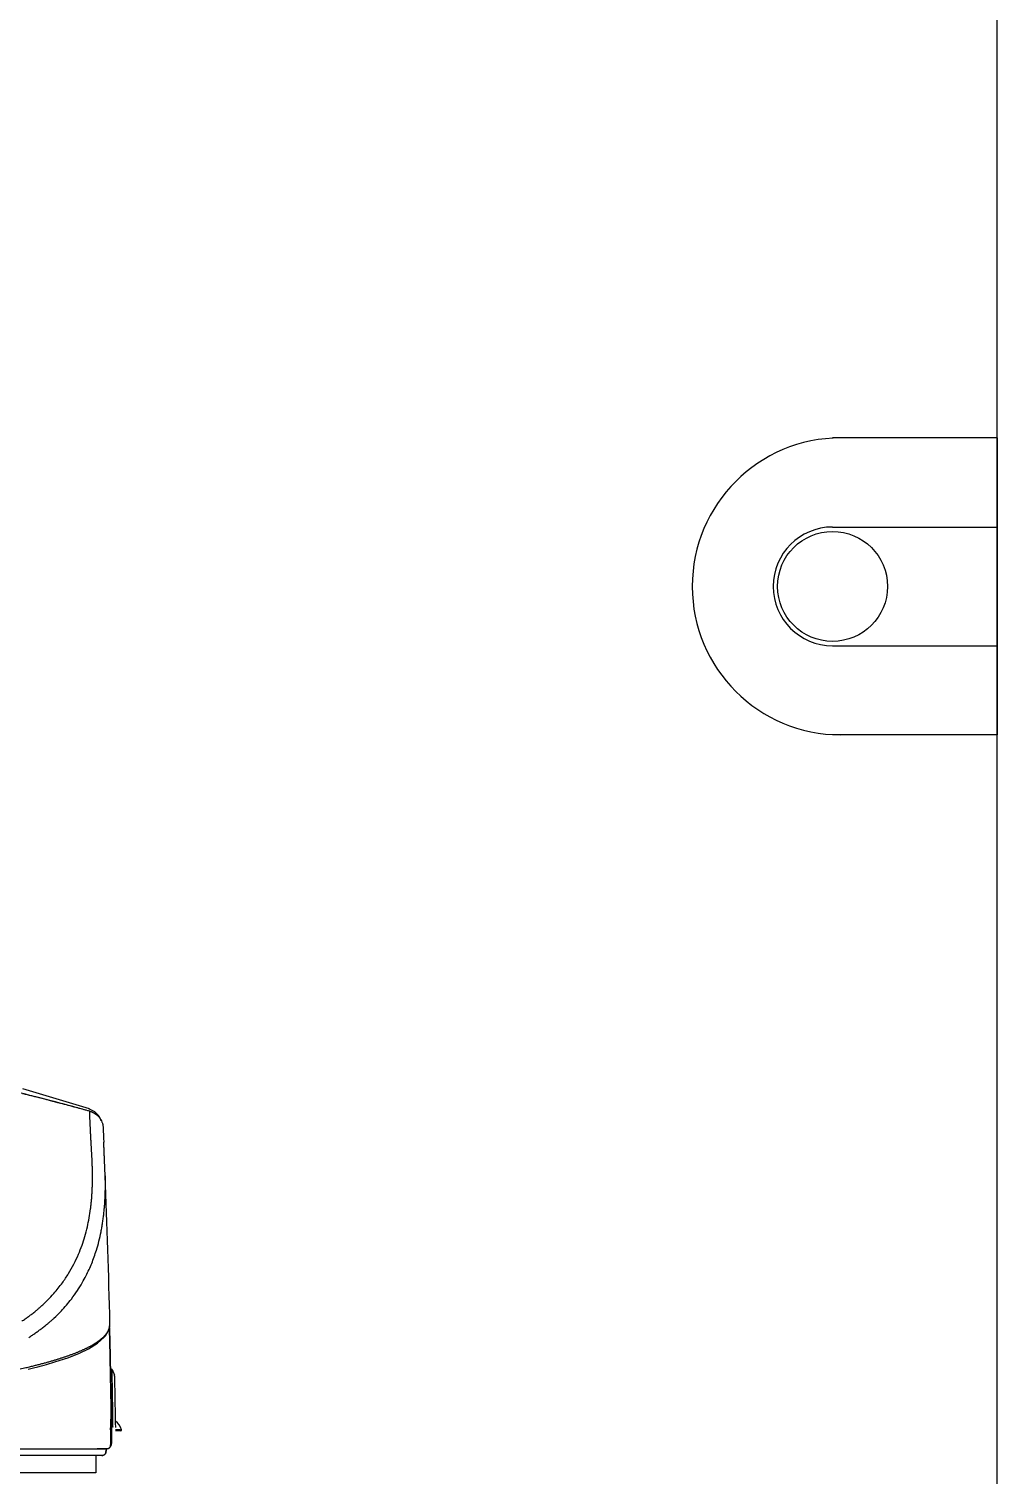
# Model space of a CAD drawing. Extents: x -7692 to 9871, y -72 to 2456.
# Drawn here: x -2171 to -1812, y 656 to 1192 of the extents above; entities that cross this region are included whole.
import ezdxf

# ---------------------------------------------------------------- set-up
doc = ezdxf.new("R2010")
doc.units = 0
doc.header["$LTSCALE"] = 20
doc.header["$MEASUREMENT"] = 0
doc.layers.get('0').update_dxf_attribs({"linetype": 'CONTINUOUS'})
doc.layers.add('4', color=4, linetype='CONTINUOUS')
doc.layers.add('6', color=6, linetype='CONTINUOUS')

msp = doc.modelspace()

# ---------------------------------------------------------------- linework, layer by layer
for p, q in [((-2148.68, 792.11), (-2173.33, 799.59)), ((-2140.26, 695.56), (-2139.42, 693.55)), ((-2140.02, 680.01), (-2140.24, 694.31)), ((-2139.34, 692.39), (-2139.11, 678.08)), ((-2140.9, 673.29), (-2140.87, 669.03)), ((-2537.39, 666.22), (-2142.49, 666.22)), ((-2146.23, 657.38), (-2533.15, 657.38))]:
    msp.add_line(p, q)
at = {"flags": 128}
msp.add_lwpolyline([(-2171.32, 695.73), (-2169.38, 696.21), (-2167.76, 696.62), (-2166.44, 696.97), (-2165.39, 697.25), (-2164.57, 697.48), (-2161.46, 698.39), (-2156.34, 700.09), (-2152.39, 701.66), (-2149.04, 703.27), (-2145.62, 705.38), (-2143.15, 707.57), (-2142.61, 708.23), (-2142.15, 708.89), (-2141.81, 709.5), (-2141.66, 709.82), (-2141.49, 710.25), (-2141.31, 710.8), (-2141.18, 711.47), (-2141.12, 712.26)], dxfattribs=at)
for centre, radius, start, end in [((-2460.69, -351.21), 1184.4, 74.71644, 75.99163), ((-2150.9, 785.37), 7.05, 19.4443, 73.355), ((-6139.69, 608.72), 4000, 1.48908, 2.27283), ((-2142.03, 712.64), 0.993, 337.678, 1.4846), ((-2140.72, 695.37), 0.5, 22.5752, 90), ((-2142.55, 671.62), 6, 16.3023, 54.0177), ((-2137.08, 673.22), 0.3, 269.4266, 326.176), ((-2137.08, 673.22), 0.3, 326.1656, 22.9174), ((-2142.49, 668.22), 2, 270, 0.3085)]:
    msp.add_arc(centre, radius, start, end)
for points, knots in [([(-2148.56, 791.31), (-2149.46, 791.55), (-2151.14, 792), (-2154.75, 792.97), (-2158.72, 794.03), (-2163.3, 795.23), (-2166.47, 796.05), (-2168.89, 796.66), (-2170.44, 797.05), (-2171.95, 797.42), (-2172.95, 797.67), (-2173.45, 797.79)], [0, 0, 0, 0, 0.1075046, 0.1984617, 0.4295833, 0.5800274, 0.748351, 0.8132989, 0.8759544, 0.9380993, 1, 1, 1, 1]), ([(-2148.56, 791.31), (-2148.48, 791.29), (-2148.33, 791.24), (-2148.1, 791.17), (-2147.86, 791.08), (-2147.63, 790.98), (-2147.39, 790.87), (-2147.15, 790.75), (-2146.9, 790.62), (-2146.5, 790.38), (-2145.85, 789.91), (-2145.06, 789.13), (-2144.42, 788.21), (-2144.06, 787.44), (-2143.87, 786.88), (-2143.75, 786.47), (-2143.67, 786.06), (-2143.61, 785.66), (-2143.6, 785.39), (-2143.59, 785.26)], [0, 0, 0, 0, 0.02671, 0.054326, 0.082847, 0.112271, 0.14259, 0.173796, 0.205877, 0.238823, 0.339761, 0.489458, 0.636141, 0.746777, 0.800715, 0.852979, 0.9036, 0.952605, 1, 1, 1, 1]), ([(-2147.72, 774.09), (-2147.73, 774.28), (-2147.75, 774.65), (-2147.78, 775.19), (-2147.81, 775.71), (-2147.84, 776.21), (-2147.86, 776.69), (-2147.89, 777.15), (-2147.91, 777.6), (-2147.94, 778.03), (-2147.96, 778.44), (-2147.98, 778.84), (-2148, 779.22), (-2148.03, 779.58), (-2148.04, 779.94), (-2148.06, 780.28), (-2148.08, 780.6), (-2148.1, 780.92), (-2148.12, 781.38), (-2148.15, 781.97), (-2148.19, 782.67), (-2148.22, 783.34), (-2148.25, 783.98), (-2148.28, 784.57), (-2148.3, 785.13), (-2148.33, 785.66), (-2148.34, 785.99), (-2148.34, 786.15)], [0, 0, 0, 0, 0.034257, 0.067836, 0.100753, 0.133019, 0.16465, 0.195657, 0.226052, 0.255845, 0.285046, 0.313665, 0.341711, 0.369191, 0.396114, 0.422486, 0.448313, 0.473602, 0.498358, 0.561362, 0.624176, 0.686853, 0.749446, 0.812006, 0.874584, 0.937232, 1, 1, 1, 1]), ([(-2143.59, 785.26), (-2143.58, 785.09), (-2143.57, 784.75), (-2143.54, 784.23), (-2143.52, 783.7), (-2143.5, 783.17), (-2143.47, 782.51), (-2143.43, 781.72), (-2143.39, 780.78), (-2143.36, 780.13), (-2143.35, 779.81)], [0, 0, 0, 0, 0.101267, 0.20194, 0.302021, 0.401509, 0.500404, 0.6669, 0.833431, 1, 1, 1, 1]), ([(-2142.86, 768.03), (-2142.87, 768.21), (-2142.89, 768.56), (-2142.91, 769.08), (-2142.93, 769.59), (-2142.95, 770.09), (-2142.97, 770.59), (-2142.99, 771.07), (-2143.01, 771.54), (-2143.02, 772.01), (-2143.04, 772.46), (-2143.06, 772.9), (-2143.08, 773.34), (-2143.1, 773.76), (-2143.11, 774.18), (-2143.13, 774.59), (-2143.16, 775.35), (-2143.21, 776.42), (-2143.25, 777.41), (-2143.28, 778.2), (-2143.31, 778.75), (-2143.33, 779.26), (-2143.34, 779.59), (-2143.35, 779.75), (-2143.35, 779.81)], [0, 0, 0, 0, 0.03322, 0.06644, 0.099659, 0.132879, 0.166098, 0.199317, 0.232537, 0.265756, 0.298977, 0.332198, 0.365419, 0.398641, 0.431864, 0.465087, 0.49831, 0.623972, 0.749629, 0.790081, 0.874846, 0.935639, 0.977357, 1, 1, 1, 1]), ([(-2147.68, 773.4), (-2147.69, 773.52), (-2147.7, 773.75), (-2147.71, 773.98), (-2147.72, 774.09)], [0, 0, 0, 0, 0.508706, 1, 1, 1, 1]), ([(-2147.55, 767.8), (-2147.55, 767.93), (-2147.55, 768.23), (-2147.55, 768.7), (-2147.56, 769.33), (-2147.57, 769.98), (-2147.58, 770.77), (-2147.6, 771.59), (-2147.64, 772.51), (-2147.67, 773.1), (-2147.68, 773.4)], [0, 0, 0, 0, 0.066399, 0.146847, 0.241592, 0.389763, 0.488392, 0.661022, 0.832112, 1, 1, 1, 1]), ([(-2170.18, 716.03), (-2169.97, 716.19), (-2169.56, 716.51), (-2168.97, 716.97), (-2168.43, 717.41), (-2167.94, 717.82), (-2167.49, 718.21), (-2166.68, 718.9), (-2165.54, 719.94), (-2163.79, 721.64), (-2161.43, 724.18), (-2158.83, 727.42), (-2156.37, 731.09), (-2154.4, 734.62), (-2152.75, 738.12), (-2151.42, 741.53), (-2150.32, 744.92), (-2149.44, 748.31), (-2148.74, 751.74), (-2148.31, 754.49), (-2148.05, 756.65), (-2147.89, 758.22), (-2147.76, 759.79), (-2147.66, 761.38), (-2147.59, 762.97), (-2147.55, 764.57), (-2147.53, 766.18), (-2147.55, 767.26), (-2147.55, 767.8)], [0, 0, 0, 0, 0.013634, 0.026426, 0.038376, 0.049486, 0.059755, 0.069185, 0.105087, 0.140395, 0.198191, 0.289343, 0.363736, 0.435793, 0.506654, 0.569919, 0.628064, 0.691355, 0.748116, 0.80272, 0.827873, 0.852887, 0.877761, 0.902493, 0.927084, 0.951533, 0.975839, 1, 1, 1, 1]), ([(-2166.82, 710.46), (-2166.63, 710.6), (-2166.22, 710.91), (-2165.59, 711.4), (-2164.91, 711.94), (-2164.19, 712.53), (-2163.43, 713.17), (-2162.63, 713.87), (-2161.13, 715.24), (-2159.28, 717.08), (-2157.14, 719.46), (-2155.14, 721.93), (-2153.17, 724.69), (-2151.37, 727.6), (-2149.56, 730.94), (-2147.75, 734.91), (-2146.22, 739.21), (-2145.11, 743.16), (-2144.46, 746.02), (-2144.03, 748.32), (-2143.76, 749.99), (-2143.52, 751.67), (-2143.31, 753.36), (-2143.14, 755.06), (-2143, 756.76), (-2142.9, 758.46), (-2142.82, 760.18), (-2142.8, 761.33), (-2142.79, 761.9)], [0, 0, 0, 0, 0.012319, 0.025843, 0.040572, 0.056505, 0.073643, 0.091985, 0.111532, 0.179207, 0.228994, 0.281092, 0.348791, 0.410446, 0.463524, 0.551226, 0.64037, 0.699579, 0.759149, 0.786828, 0.814278, 0.841499, 0.868489, 0.895251, 0.921783, 0.948085, 0.974158, 1, 1, 1, 1]), ([(-2173.74, 713.5), (-2173.52, 713.65), (-2173.1, 713.93), (-2172.47, 714.36), (-2171.87, 714.78), (-2171.29, 715.2), (-2170.72, 715.62), (-2170.36, 715.89), (-2170.18, 716.03)], [0, 0, 0, 0, 0.175703, 0.347644, 0.515946, 0.680717, 0.842044, 1, 1, 1, 1]), ([(-2170.86, 696.62), (-2170.61, 696.68), (-2170.13, 696.8), (-2169.41, 696.97), (-2168.7, 697.15), (-2168, 697.32), (-2167.31, 697.5), (-2166.63, 697.68), (-2165.95, 697.86), (-2165.29, 698.04), (-2164.63, 698.22), (-2163.98, 698.4), (-2163.33, 698.58), (-2162.7, 698.76), (-2162.07, 698.94), (-2161.46, 699.13), (-2160.85, 699.31), (-2160.25, 699.5), (-2159.66, 699.68), (-2159.08, 699.87), (-2158.5, 700.06), (-2157.94, 700.25), (-2157.38, 700.44), (-2156.83, 700.63), (-2156.29, 700.82), (-2155.76, 701.01), (-2155.24, 701.2), (-2154.73, 701.39), (-2154.22, 701.59), (-2153.73, 701.78), (-2153.24, 701.97), (-2152.77, 702.17), (-2152.3, 702.37), (-2151.84, 702.56), (-2151.39, 702.76), (-2150.95, 702.96), (-2150.52, 703.16), (-2150.1, 703.36), (-2149.68, 703.56), (-2149.28, 703.76), (-2148.89, 703.96), (-2148.39, 704.22), (-2147.81, 704.54), (-2147.16, 704.92), (-2146.54, 705.3), (-2145.96, 705.68), (-2145.4, 706.07), (-2144.87, 706.45), (-2144.38, 706.85), (-2143.92, 707.24), (-2143.49, 707.64), (-2143.09, 708.04), (-2142.73, 708.45), (-2142.4, 708.85), (-2142.11, 709.27), (-2141.85, 709.68), (-2141.63, 710.1), (-2141.44, 710.52), (-2141.29, 710.94), (-2141.17, 711.37), (-2141.09, 711.8), (-2141.04, 712.23), (-2141.04, 712.52), (-2141.04, 712.67)], [0, 0, 0, 0, 0.012214, 0.024438, 0.036674, 0.048921, 0.061178, 0.073447, 0.085727, 0.098018, 0.11032, 0.122633, 0.134958, 0.147293, 0.159639, 0.171997, 0.184365, 0.196745, 0.209136, 0.221537, 0.23395, 0.246374, 0.258809, 0.271255, 0.283712, 0.29618, 0.30866, 0.32115, 0.333651, 0.346164, 0.358687, 0.371222, 0.383768, 0.396324, 0.408892, 0.421471, 0.434061, 0.446662, 0.459274, 0.471898, 0.484532, 0.497177, 0.520339, 0.543579, 0.566897, 0.590293, 0.613768, 0.637321, 0.660952, 0.684661, 0.708449, 0.732314, 0.756258, 0.780281, 0.804381, 0.82856, 0.852816, 0.877152, 0.901565, 0.926056, 0.950626, 0.975274, 1, 1, 1, 1]), ([(-2170.43, 707.93), (-2170.22, 708.07), (-2169.81, 708.34), (-2169.21, 708.75), (-2168.61, 709.17), (-2168.01, 709.59), (-2167.41, 710.02), (-2167.02, 710.31), (-2166.82, 710.46)], [0, 0, 0, 0, 0.164177, 0.32935, 0.495518, 0.662683, 0.830843, 1, 1, 1, 1]), ([(-2141.25, 711.1), (-2141.25, 711.01), (-2141.12, 706.15), (-2140.92, 697.46), (-2140.67, 685.47), (-2140.55, 678.56), (-2140.5, 668.23)], [0, 0, 0, 0, 0.0060175, 0.3376889, 0.6690269, 0.9690586, 0.9690586, 0.9690586, 0.9690586]), ([(-2140.9, 673.29), (-2140.54, 677.88), (-2140.66, 685.08), (-2140.92, 697.46), (-2141.12, 706.14), (-2141.25, 710.99), (-2141.25, 711.06)], [0, 0, 0, 0, 0.3312788, 0.6629222, 0.9949143, 1, 1, 1, 1]), ([(-2235.98, 689.1), (-2235.61, 689.12), (-2234.87, 689.17), (-2233.78, 689.25), (-2232.69, 689.32), (-2231.6, 689.39), (-2230.52, 689.47), (-2229.45, 689.55), (-2228.38, 689.62), (-2227.32, 689.7), (-2226.26, 689.78), (-2225.22, 689.86), (-2224.17, 689.94), (-2223.13, 690.02), (-2222.1, 690.1), (-2221.08, 690.18), (-2220.06, 690.26), (-2219.05, 690.34), (-2218.04, 690.42), (-2217.04, 690.51), (-2216.05, 690.59), (-2215.06, 690.67), (-2214.08, 690.76), (-2213.11, 690.85), (-2212.14, 690.93), (-2211.18, 691.02), (-2210.23, 691.11), (-2209.29, 691.19), (-2208.35, 691.28), (-2207.42, 691.37), (-2206.49, 691.46), (-2205.57, 691.55), (-2204.66, 691.64), (-2203.76, 691.73), (-2202.87, 691.82), (-2201.98, 691.92), (-2201.1, 692.01), (-2200.23, 692.1), (-2199.36, 692.2), (-2198.5, 692.29), (-2197.65, 692.39), (-2196.59, 692.51), (-2195.31, 692.66), (-2193.84, 692.84), (-2192.39, 693.01), (-2190.97, 693.2), (-2189.57, 693.38), (-2188.19, 693.56), (-2186.84, 693.75), (-2185.52, 693.94), (-2184.22, 694.13), (-2182.94, 694.33), (-2181.7, 694.53), (-2180.48, 694.72), (-2179.29, 694.93), (-2178.13, 695.13), (-2177, 695.34), (-2175.89, 695.54), (-2174.82, 695.76), (-2173.78, 695.97), (-2172.77, 696.18), (-2171.79, 696.4), (-2171.17, 696.55), (-2170.86, 696.62)], [0, 0, 0, 0, 0.0122213, 0.0244557, 0.0367033, 0.048964, 0.0612379, 0.0735249, 0.085825, 0.0981382, 0.1104647, 0.1228042, 0.1351569, 0.1475227, 0.1599017, 0.1722938, 0.1846991, 0.1971175, 0.209549, 0.2219937, 0.2344515, 0.2469225, 0.2594066, 0.2719039, 0.2844143, 0.2969379, 0.3094746, 0.3220245, 0.3345875, 0.3471636, 0.3597529, 0.3723554, 0.384971, 0.3975997, 0.4102416, 0.4228966, 0.4355648, 0.4482462, 0.4609407, 0.4736483, 0.4863691, 0.4991031, 0.5220053, 0.5450026, 0.5680948, 0.5912821, 0.6145643, 0.6379416, 0.6614139, 0.6849812, 0.7086435, 0.7324007, 0.756253, 0.7802003, 0.8042426, 0.8283798, 0.8526121, 0.8769393, 0.9013615, 0.9258787, 0.9504908, 0.9751979, 1, 1, 1, 1]), ([(-2140.24, 694.31), (-2140.25, 694.67), (-2140.26, 695.39), (-2140.26, 695.51), (-2140.26, 695.56)], [0, 0, 0, 0, 0.499977, 1, 1, 1, 1]), ([(-2139.35, 693.18), (-2139.35, 693.14), (-2139.35, 693.07), (-2139.34, 692.61), (-2139.34, 692.39)], [0, 0, 0, 0, 0.5, 1, 1, 1, 1]), ([(-2139.92, 674.11), (-2139.93, 674.68), (-2139.95, 675.83), (-2139.98, 677.44), (-2140, 678.9), (-2140.01, 679.64), (-2140.02, 680.01)], [0, 0, 0, 0, 0.2500024, 0.5000105, 0.7500159, 1, 1, 1, 1]), ([(-2139.11, 678.08), (-2139.11, 677.84), (-2139.1, 677.34), (-2139.08, 676.36), (-2139.07, 675.26), (-2139.05, 674.49), (-2139.05, 674.11)], [0, 0, 0, 0, 0.246497, 0.5, 0.753503, 1, 1, 1, 1]), ([(-2138.86, 673.33), (-2138.91, 673.32), (-2138.99, 673.29), (-2139.01, 673.26), (-2139.01, 673.25)], [0, 0, 0, 0, 0.668916, 1, 1, 1, 1]), ([(-2137.07, 672.92), (-2137.15, 672.92), (-2137.3, 672.92), (-2138.41, 672.92), (-2138.94, 672.92)], [0, 0, 0, 0, 0.530261, 1, 1, 1, 1]), ([(-2138.86, 673.33), (-2138.62, 673.33), (-2138.08, 673.32), (-2137.43, 673.31), (-2136.95, 673.31), (-2136.72, 673.3), (-2136.79, 673.3), (-2136.79, 673.3)], [0, 0, 0, 0, 0.184685, 0.411974, 0.681891, 0.994455, 1, 1, 1, 1]), ([(-2143.45, 666.22), (-2143.49, 666.22), (-2143.58, 666.22), (-2143.74, 666.22), (-2143.96, 666.22), (-2144.21, 666.22), (-2144.49, 666.22), (-2144.77, 666.22), (-2145.1, 666.22), (-2145.43, 666.22), (-2145.65, 666.22), (-2145.74, 666.22)], [0, 0, 0, 0, 0.05989, 0.143199, 0.249924, 0.382787, 0.500086, 0.618462, 0.750205, 0.901305, 1, 1, 1, 1]), ([(-2144.02, 663.72), (-2143.82, 663.72), (-2143.63, 663.76), (-2143.26, 663.91), (-2143.1, 664.02), (-2142.82, 664.3), (-2142.71, 664.47), (-2142.56, 664.83), (-2142.52, 665.02), (-2142.52, 665.22)], [0, 0, 0, 0, 0.25, 0.25, 0.5, 0.5, 0.75, 0.75, 1, 1, 1, 1]), ([(-2142.52, 665.22), (-2142.52, 665.02), (-2142.56, 664.83), (-2142.71, 664.47), (-2142.82, 664.3), (-2143.1, 664.02), (-2143.26, 663.91), (-2143.63, 663.76), (-2143.82, 663.72), (-2144.02, 663.72)], [0, 0, 0, 0, 0.25, 0.25, 0.5, 0.5, 0.75, 0.75, 1, 1, 1, 1]), ([(-2141.99, 666.22), (-2142.01, 666.22), (-2142.06, 666.22), (-2142.15, 666.22), (-2142.26, 666.22), (-2142.39, 666.22), (-2142.55, 666.22), (-2142.74, 666.22), (-2142.99, 666.22), (-2143.22, 666.22), (-2143.4, 666.22), (-2143.45, 666.22)], [0, 0, 0, 0, 0.0836872, 0.1750119, 0.2739742, 0.3805738, 0.4948109, 0.6262685, 0.745789, 0.9247475, 1, 1, 1, 1]), ([(-2142.39, 666.22), (-2142.4, 666.04), (-2142.42, 665.33), (-2142.48, 665.27), (-2142.52, 665.22)], [0, 0, 0, 0, 0.252346, 1, 1, 1, 1]), ([(-2142.52, 665.22), (-2142.48, 665.27), (-2142.42, 665.33), (-2142.39, 666.04), (-2142.39, 666.22)], [0, 0, 0, 0, 0.747585, 1, 1, 1, 1]), ([(-2140.99, 667.24), (-2140.99, 667.11), (-2141.01, 666.98), (-2141.11, 666.73), (-2141.18, 666.62), (-2141.37, 666.43), (-2141.48, 666.35), (-2141.73, 666.25), (-2141.86, 666.22), (-2141.99, 666.22)], [0, 0, 0, 0, 0.25, 0.25, 0.5, 0.5, 0.75, 0.75, 1, 1, 1, 1]), ([(-2140.87, 669.03), (-2140.87, 668.97), (-2140.87, 668.86), (-2140.87, 668.69), (-2140.87, 668.54), (-2140.88, 668.39), (-2140.88, 668.26), (-2140.88, 668.13), (-2140.89, 668.01), (-2140.89, 667.89), (-2140.9, 667.79), (-2140.91, 667.66), (-2140.92, 667.53), (-2140.93, 667.4), (-2140.95, 667.31), (-2140.97, 667.25), (-2140.99, 667.25), (-2140.99, 667.24)], [0, 0, 0, 0, 0.05011, 0.100132, 0.150091, 0.20001, 0.249913, 0.299824, 0.349766, 0.399763, 0.449838, 0.500015, 0.60085, 0.701078, 0.800887, 0.900465, 1, 1, 1, 1]), ([(-2144.02, 663.72), (-2144.28, 663.72), (-2144.79, 663.72), (-2145.55, 663.72), (-2146.31, 663.72), (-2147.05, 663.72), (-2183.84, 663.72), (-2184.56, 663.72), (-2185.28, 663.72), (-2510.62, 663.72), (-2511.32, 663.72), (-2512.01, 663.72), (-2512.68, 663.72), (-2513.35, 663.72), (-2514, 663.72), (-2514.65, 663.72), (-2515.29, 663.72), (-2515.92, 663.72), (-2516.53, 663.72), (-2517.86, 663.72), (-2519.8, 663.72), (-2522.22, 663.72), (-2524.45, 663.72), (-2526.47, 663.72), (-2528.3, 663.72), (-2529.92, 663.72), (-2531.34, 663.72), (-2532.33, 663.72), (-2533.01, 663.72), (-2533.44, 663.72), (-2533.84, 663.72), (-2534.19, 663.72), (-2534.51, 663.72), (-2534.78, 663.72), (-2535.02, 663.72), (-2535.22, 663.72), (-2535.31, 663.72), (-2535.36, 663.72)], [0, 0, 0, 0, 0.0138759, 0.02775, 0.0416226, 0.0554937, 0.0693637, 0.0832328, 0.0971012, 0.1109691, 0.1248368, 0.1387045, 0.1525723, 0.1664406, 0.1803096, 0.1941794, 0.2080504, 0.2219227, 0.2357965, 0.2496721, 0.3122633, 0.3748347, 0.4374067, 0.5000003, 0.5625915, 0.6251628, 0.6877349, 0.7503284, 0.7780775, 0.8058204, 0.833559, 0.8612951, 0.8890303, 0.9167667, 0.9445059, 0.9722497, 1, 1, 1, 1])]:
    msp.add_open_spline(points, degree=3, knots=knots)
for points, degree in [([(-2148.64, 791.33), (-2148.56, 791.31)], 1), ([(-2148.34, 786.15), (-2148.42, 788), (-2148.49, 789.7), (-2148.56, 791.31)], 3), ([(-2142.84, 767.35), (-2142.85, 767.58), (-2142.86, 767.81), (-2142.86, 768.03)], 3), ([(-2142.84, 767.35), (-2142.83, 766.79)], 1), ([(-2142.83, 766.79), (-2142.79, 761.9)], 1), ([(-2171.1, 707.49), (-2170.87, 707.64), (-2170.65, 707.79), (-2170.43, 707.93)], 3), ([(-2140.91, 696.58), (-2140.9, 696.45)], 1), ([(-2139.35, 693.18), (-2139.42, 693.55)], 1), ([(-2146.32, 663.72), (-2146.23, 657.38)], 1)]:
    msp.add_open_spline(points, degree=degree)
at = {"layer": '4'}
for p, q in [((-1812.19, 1040.72), (-1873.19, 1040.72)), ((-1812.19, 1040.72), (-1812.19, 930.72)), ((-1873.19, 1007.72), (-1812.19, 1007.72)), ((-1873.19, 963.72), (-1812.19, 963.72)), ((-1812.19, 930.72), (-1873.19, 930.72))]:
    msp.add_line(p, q, dxfattribs=at)
msp.add_circle((-1873.19, 985.72), 20.38, dxfattribs=at)
for centre, radius in [((-1870.19, 985.72), 55), ((-1873.19, 985.72), 22)]:
    msp.add_arc(centre, radius, 90, 270, dxfattribs=at)
at = {"layer": '6'}
msp.add_lwpolyline([(-2739.69, 2200.76), (-3739.69, 2200.76), (-3739.69, 275.72), (-1812.19, 275.72), (-1812.19, 1300.72)], dxfattribs=at)

doc.saveas('drawing.dxf')
